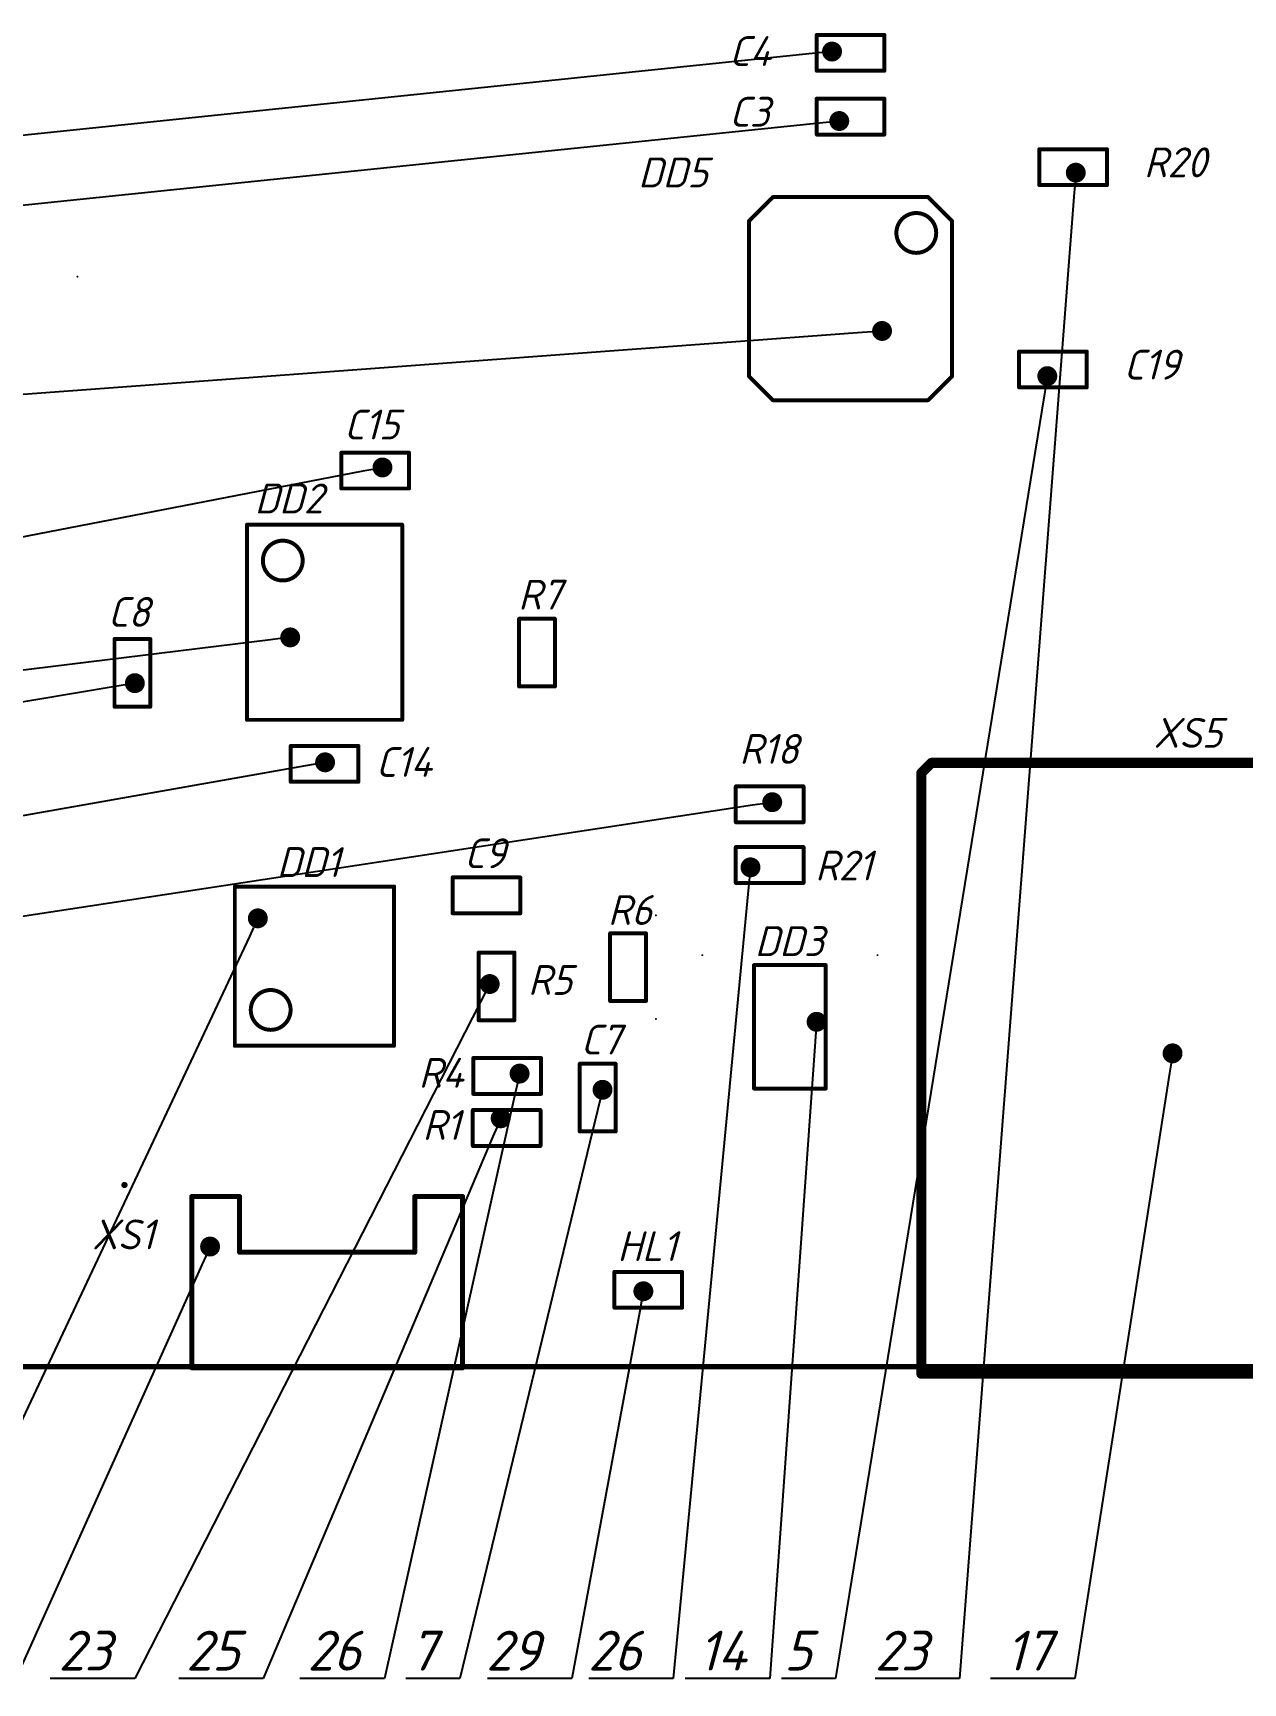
# Paper-space layout 'Layout1' of a CAD drawing. Header units: millimetres. Extents: x 0 to 841, y 0 to 594.
# Drawn here: x 123.9 to 245.4, y 189.2 to 355 of the extents above; entities that cross this region are included whole.
import ezdxf
from ezdxf import colors
from ezdxf.entities.mleader import LeaderData, LeaderLine
from ezdxf.math import Vec2, Vec3

# ---------------------------------------------------------------- set-up
doc = ezdxf.new("R2010")
doc.units = ezdxf.units.MM
doc.layers.get('0').update_dxf_attribs({"lineweight": 50})
for name, color, linetype in [('TopLayer', 1, 'Continuous'), ('TopOverlay', 29, 'Continuous'), ('маркировка', 38, 'Continuous')]:
    doc.layers.add(name, color=color, linetype=linetype)
doc.styles.add('Gost', font='GOST type B.ttf', dxfattribs={"oblique": 15, "height": 6})

# ---------------------------------------------------------------- blocks, each defined once
blk = doc.blocks.new('_Dot')
at = {"color": 0, "linetype": 'ByBlock', "lineweight": -2}
blk.add_line((-0.5, 0), (-1, 0), dxfattribs=at)
at = {"color": 0, "linetype": 'ByBlock', "lineweight": 90, "const_width": 0.5}
blk.add_lwpolyline([(-0.25, 0, 1), (0.25, 0, 1)], format="xyb", close=True, dxfattribs=at)

psp = doc.layouts.get("Layout1")

# ---------------------------------------------------------------- linework, layer by layer
at = {"layer": 'TopLayer', "color": 18, "lineweight": 70}
psp.add_line((347.555, 220.983), (89.555, 220.983), dxfattribs=at)
at = {"layer": 'TopOverlay', "lineweight": 40}
for points, const_width in [([(202.595, 351.167), (202.595, 354.767)], 0.4), ([(202.595, 354.767), (209.395, 354.767)], 0.4), ([(209.395, 351.167), (209.395, 354.767)], 0.4), ([(202.595, 351.167), (209.395, 351.167)], 0.4), ([(202.595, 344.767), (202.595, 348.367)], 0.4), ([(202.595, 348.367), (209.395, 348.367)], 0.4), ([(209.395, 344.767), (209.395, 348.367)], 0.4), ([(202.595, 344.767), (209.395, 344.767)], 0.4), ([(224.947, 339.687), (224.947, 343.287)], 0.4), ([(224.947, 343.287), (231.747, 343.287)], 0.4), ([(231.747, 339.687), (231.747, 343.287)], 0.4), ([(224.947, 339.687), (231.747, 339.687)], 0.4), ([(195.795, 336.079), (198.195, 338.479)], 0.4), ([(198.195, 338.479), (213.795, 338.479)], 0.4), ([(213.795, 338.479), (216.195, 336.079)], 0.4), ([(195.795, 320.479), (195.795, 336.079)], 0.4), ([(216.195, 320.479), (216.195, 336.079)], 0.4), ([(222.915, 319.367), (222.915, 322.967)], 0.4), ([(222.915, 322.967), (229.715, 322.967)], 0.4), ([(229.715, 319.367), (229.715, 322.967)], 0.4), ([(195.795, 320.479), (198.195, 318.079)], 0.4), ([(213.795, 318.079), (216.195, 320.479)], 0.4), ([(198.195, 318.079), (213.795, 318.079)], 0.4), ([(222.915, 319.367), (229.715, 319.367)], 0.4), ([(154.843, 309.207), (154.843, 312.807)], 0.4), ([(154.843, 312.807), (161.643, 312.807)], 0.4), ([(161.643, 309.207), (161.643, 312.807)], 0.4), ([(154.843, 309.207), (161.643, 309.207)], 0.4), ([(145.363, 285.967), (145.363, 305.567)], 0.4), ([(145.363, 305.567), (160.963, 305.567)], 0.4), ([(160.963, 285.967), (160.963, 305.567)], 0.4), ([(172.699, 296.119), (176.299, 296.119)], 0.4), ([(172.699, 289.319), (172.699, 296.119)], 0.4), ([(176.299, 289.319), (176.299, 296.119)], 0.4), ([(132.059, 294.087), (135.659, 294.087)], 0.4), ([(132.059, 287.287), (132.059, 294.087)], 0.4), ([(135.659, 287.287), (135.659, 294.087)], 0.4), ([(172.699, 289.319), (176.299, 289.319)], 0.4), ([(132.059, 287.287), (135.659, 287.287)], 0.4), ([(145.363, 285.967), (160.963, 285.967)], 0.4), ([(149.763, 279.743), (149.763, 283.343)], 0.4), ([(149.763, 283.343), (156.563, 283.343)], 0.4), ([(156.563, 279.743), (156.563, 283.343)], 0.4), ([(213.107, 280.629), (214.123, 281.645)], 1.016), ([(214.123, 281.645), (215.342, 281.645)], 1.016), ([(215.088, 281.645), (272.34, 281.645)], 1.016), ([(213.107, 279.816), (213.107, 280.629)], 1.016), ([(213.107, 278.902), (213.107, 279.816)], 1.016), ([(149.763, 279.743), (156.563, 279.743)], 0.4), ([(194.467, 275.679), (194.467, 279.279)], 0.4), ([(194.467, 279.279), (201.267, 279.279)], 0.4), ([(201.267, 275.679), (201.267, 279.279)], 0.4), ([(213.107, 230.032), (213.107, 278.902)], 1.016), ([(194.467, 275.679), (201.267, 275.679)], 0.4), ([(194.467, 273.183), (201.267, 273.183)], 0.4), ([(194.467, 269.583), (194.467, 273.183)], 0.4), ([(201.267, 269.583), (201.267, 273.183)], 0.4), ([(166.019, 266.535), (166.019, 270.135)], 0.4), ([(166.019, 270.135), (172.819, 270.135)], 0.4), ([(172.819, 266.535), (172.819, 270.135)], 0.4), ([(144.147, 269.223), (160.147, 269.223)], 0.4), ([(144.147, 253.223), (144.147, 269.223)], 0.4), ([(160.147, 253.223), (160.147, 269.223)], 0.4), ([(194.467, 269.583), (201.267, 269.583)], 0.4), ([(166.019, 266.535), (172.819, 266.535)], 0.4), ([(181.843, 264.522), (185.443, 264.522)], 0.4), ([(181.843, 257.722), (181.843, 264.522)], 0.4), ([(185.443, 257.722), (185.443, 264.522)], 0.4), ([(168.635, 262.591), (172.235, 262.591)], 0.4), ([(168.635, 255.791), (168.635, 262.591)], 0.4), ([(172.235, 255.791), (172.235, 262.591)], 0.4), ([(196.299, 248.927), (196.299, 261.327)], 0.4), ([(196.299, 261.327), (203.499, 261.327)], 0.4), ([(203.499, 248.927), (203.499, 261.327)], 0.4), ([(181.843, 257.722), (185.443, 257.722)], 0.4), ([(168.635, 255.791), (172.235, 255.791)], 0.4), ([(144.147, 253.223), (160.147, 253.223)], 0.4), ([(168.101, 248.391), (168.101, 251.991)], 0.4), ([(168.101, 251.991), (174.901, 251.991)], 0.4), ([(174.901, 248.391), (174.901, 251.991)], 0.4), ([(178.795, 251.415), (182.395, 251.415)], 0.4), ([(178.795, 244.615), (178.795, 251.415)], 0.4), ([(182.395, 244.615), (182.395, 251.415)], 0.4), ([(196.299, 248.927), (203.499, 248.927)], 0.4), ([(168.101, 248.391), (174.901, 248.391)], 0.4), ([(168.051, 243.167), (168.051, 246.767)], 0.4), ([(168.051, 246.767), (174.851, 246.767)], 0.4), ([(174.851, 243.167), (174.851, 246.767)], 0.4), ([(178.795, 244.615), (182.395, 244.615)], 0.4), ([(168.051, 243.167), (174.851, 243.167)], 0.4), ([(139.819, 238.079), (144.62, 238.079)], 0.508), ([(139.819, 220.879), (139.819, 238.079)], 0.508), ([(144.62, 232.48), (144.62, 238.079)], 0.508), ([(162.219, 232.48), (162.219, 238.079)], 0.508), ([(162.219, 238.079), (167.019, 238.079)], 0.508), ([(167.019, 220.879), (167.019, 238.079)], 0.508), ([(144.62, 232.48), (162.219, 232.48)], 0.508), ([(182.275, 230.511), (189.075, 230.511)], 0.4), ([(182.275, 226.911), (182.275, 230.511)], 0.4), ([(189.075, 226.911), (189.075, 230.511)], 0.4), ([(213.107, 220.278), (213.107, 230.032)], 1.016), ([(182.275, 226.911), (189.075, 226.911)], 0.4), ([(139.819, 220.879), (167.019, 220.879)], 0.508), ([(213.107, 220.278), (247.448, 220.278)], 1.016)]:
    psp.add_lwpolyline(points, dxfattribs=dict(at, const_width=const_width))
for points, const_width in [([(202.495, 354.767, 1), (202.695, 354.767, 1)], 0.2), ([(202.495, 354.767, 1), (202.695, 354.767, 1)], 0.2), ([(209.295, 354.767, 1), (209.495, 354.767, 1)], 0.2), ([(209.295, 354.767, 1), (209.495, 354.767, 1)], 0.2), ([(202.495, 351.167, 1), (202.695, 351.167, 1)], 0.2), ([(202.495, 351.167, 1), (202.695, 351.167, 1)], 0.2), ([(209.295, 351.167, 1), (209.495, 351.167, 1)], 0.2), ([(209.295, 351.167, 1), (209.495, 351.167, 1)], 0.2), ([(202.495, 348.367, 1), (202.695, 348.367, 1)], 0.2), ([(202.495, 348.367, 1), (202.695, 348.367, 1)], 0.2), ([(209.295, 348.367, 1), (209.495, 348.367, 1)], 0.2), ([(209.295, 348.367, 1), (209.495, 348.367, 1)], 0.2), ([(202.495, 344.767, 1), (202.695, 344.767, 1)], 0.2), ([(202.495, 344.767, 1), (202.695, 344.767, 1)], 0.2), ([(209.295, 344.767, 1), (209.495, 344.767, 1)], 0.2), ([(209.295, 344.767, 1), (209.495, 344.767, 1)], 0.2), ([(224.847, 343.287, 1), (225.047, 343.287, 1)], 0.2), ([(224.847, 343.287, 1), (225.047, 343.287, 1)], 0.2), ([(231.647, 343.287, 1), (231.847, 343.287, 1)], 0.2), ([(231.647, 343.287, 1), (231.847, 343.287, 1)], 0.2), ([(224.847, 339.687, 1), (225.047, 339.687, 1)], 0.2), ([(224.847, 339.687, 1), (225.047, 339.687, 1)], 0.2), ([(231.647, 339.687, 1), (231.847, 339.687, 1)], 0.2), ([(231.647, 339.687, 1), (231.847, 339.687, 1)], 0.2), ([(198.095, 338.479, 1), (198.295, 338.479, 1)], 0.2), ([(198.095, 338.479, 1), (198.295, 338.479, 1)], 0.2), ([(213.695, 338.479, 1), (213.895, 338.479, 1)], 0.2), ([(213.695, 338.479, 1), (213.895, 338.479, 1)], 0.2), ([(214.595, 334.879, 1), (210.595, 334.879, 1)], 0.4), ([(195.695, 336.079, 1), (195.895, 336.079, 1)], 0.2), ([(195.695, 336.079, 1), (195.895, 336.079, 1)], 0.2), ([(210.495, 334.879, 1), (210.695, 334.879, 1)], 0.2), ([(214.495, 334.879, 1), (214.695, 334.879, 1)], 0.2), ([(216.095, 336.079, 1), (216.295, 336.079, 1)], 0.2), ([(216.095, 336.079, 1), (216.295, 336.079, 1)], 0.2), ([(128.289, 330.487, 1), (128.389, 330.487, 1)], 0.1), ([(128.289, 330.487, 1), (128.389, 330.487, 1)], 0.1), ([(222.815, 322.967, 1), (223.015, 322.967, 1)], 0.2), ([(222.815, 322.967, 1), (223.015, 322.967, 1)], 0.2), ([(229.615, 322.967, 1), (229.815, 322.967, 1)], 0.2), ([(229.615, 322.967, 1), (229.815, 322.967, 1)], 0.2), ([(195.695, 320.479, 1), (195.895, 320.479, 1)], 0.2), ([(195.695, 320.479, 1), (195.895, 320.479, 1)], 0.2), ([(216.095, 320.479, 1), (216.295, 320.479, 1)], 0.2), ([(216.095, 320.479, 1), (216.295, 320.479, 1)], 0.2), ([(198.095, 318.079, 1), (198.295, 318.079, 1)], 0.2), ([(198.095, 318.079, 1), (198.295, 318.079, 1)], 0.2), ([(213.695, 318.079, 1), (213.895, 318.079, 1)], 0.2), ([(213.695, 318.079, 1), (213.895, 318.079, 1)], 0.2), ([(222.815, 319.367, 1), (223.015, 319.367, 1)], 0.2), ([(222.815, 319.367, 1), (223.015, 319.367, 1)], 0.2), ([(229.615, 319.367, 1), (229.815, 319.367, 1)], 0.2), ([(229.615, 319.367, 1), (229.815, 319.367, 1)], 0.2), ([(154.743, 312.807, 1), (154.943, 312.807, 1)], 0.2), ([(154.743, 312.807, 1), (154.943, 312.807, 1)], 0.2), ([(161.543, 312.807, 1), (161.743, 312.807, 1)], 0.2), ([(161.543, 312.807, 1), (161.743, 312.807, 1)], 0.2), ([(154.743, 309.207, 1), (154.943, 309.207, 1)], 0.2), ([(154.743, 309.207, 1), (154.943, 309.207, 1)], 0.2), ([(161.543, 309.207, 1), (161.743, 309.207, 1)], 0.2), ([(161.543, 309.207, 1), (161.743, 309.207, 1)], 0.2), ([(145.263, 305.567, 1), (145.463, 305.567, 1)], 0.2), ([(145.263, 305.567, 1), (145.463, 305.567, 1)], 0.2), ([(160.863, 305.567, 1), (161.063, 305.567, 1)], 0.2), ([(160.863, 305.567, 1), (161.063, 305.567, 1)], 0.2), ([(150.963, 301.967, 1), (146.963, 301.967, 1)], 0.4), ([(146.863, 301.967, 1), (147.063, 301.967, 1)], 0.2), ([(150.863, 301.967, 1), (151.063, 301.967, 1)], 0.2), ([(172.599, 296.119, 1), (172.799, 296.119, 1)], 0.2), ([(172.599, 296.119, 1), (172.799, 296.119, 1)], 0.2), ([(176.199, 296.119, 1), (176.399, 296.119, 1)], 0.2), ([(176.199, 296.119, 1), (176.399, 296.119, 1)], 0.2), ([(131.959, 294.087, 1), (132.159, 294.087, 1)], 0.2), ([(131.959, 294.087, 1), (132.159, 294.087, 1)], 0.2), ([(135.559, 294.087, 1), (135.759, 294.087, 1)], 0.2), ([(135.559, 294.087, 1), (135.759, 294.087, 1)], 0.2), ([(172.599, 289.319, 1), (172.799, 289.319, 1)], 0.2), ([(172.599, 289.319, 1), (172.799, 289.319, 1)], 0.2), ([(176.199, 289.319, 1), (176.399, 289.319, 1)], 0.2), ([(176.199, 289.319, 1), (176.399, 289.319, 1)], 0.2), ([(131.959, 287.287, 1), (132.159, 287.287, 1)], 0.2), ([(131.959, 287.287, 1), (132.159, 287.287, 1)], 0.2), ([(135.559, 287.287, 1), (135.759, 287.287, 1)], 0.2), ([(135.559, 287.287, 1), (135.759, 287.287, 1)], 0.2), ([(145.263, 285.967, 1), (145.463, 285.967, 1)], 0.2), ([(145.263, 285.967, 1), (145.463, 285.967, 1)], 0.2), ([(160.863, 285.967, 1), (161.063, 285.967, 1)], 0.2), ([(160.863, 285.967, 1), (161.063, 285.967, 1)], 0.2), ([(149.663, 283.343, 1), (149.863, 283.343, 1)], 0.2), ([(149.663, 283.343, 1), (149.863, 283.343, 1)], 0.2), ([(156.463, 283.343, 1), (156.663, 283.343, 1)], 0.2), ([(156.463, 283.343, 1), (156.663, 283.343, 1)], 0.2), ([(213.869, 281.645, 1), (214.377, 281.645, 1)], 0.508), ([(213.869, 281.645, 1), (214.377, 281.645, 1)], 0.508), ([(215.088, 281.645, 1), (215.596, 281.645, 1)], 0.508), ([(212.853, 280.629, 1), (213.361, 280.629, 1)], 0.508), ([(212.853, 280.629, 1), (213.361, 280.629, 1)], 0.508), ([(212.853, 279.816, 1), (213.361, 279.816, 1)], 0.508), ([(212.853, 279.816, 1), (213.361, 279.816, 1)], 0.508), ([(149.663, 279.743, 1), (149.863, 279.743, 1)], 0.2), ([(149.663, 279.743, 1), (149.863, 279.743, 1)], 0.2), ([(156.463, 279.743, 1), (156.663, 279.743, 1)], 0.2), ([(156.463, 279.743, 1), (156.663, 279.743, 1)], 0.2), ([(194.367, 279.279, 1), (194.567, 279.279, 1)], 0.2), ([(194.367, 279.279, 1), (194.567, 279.279, 1)], 0.2), ([(201.167, 279.279, 1), (201.367, 279.279, 1)], 0.2), ([(201.167, 279.279, 1), (201.367, 279.279, 1)], 0.2), ([(212.853, 278.902, 1), (213.361, 278.902, 1)], 0.508), ([(194.367, 275.679, 1), (194.567, 275.679, 1)], 0.2), ([(194.367, 275.679, 1), (194.567, 275.679, 1)], 0.2), ([(201.167, 275.679, 1), (201.367, 275.679, 1)], 0.2), ([(201.167, 275.679, 1), (201.367, 275.679, 1)], 0.2), ([(194.367, 273.183, 1), (194.567, 273.183, 1)], 0.2), ([(194.367, 273.183, 1), (194.567, 273.183, 1)], 0.2), ([(201.167, 273.183, 1), (201.367, 273.183, 1)], 0.2), ([(201.167, 273.183, 1), (201.367, 273.183, 1)], 0.2), ([(165.919, 270.135, 1), (166.119, 270.135, 1)], 0.2), ([(165.919, 270.135, 1), (166.119, 270.135, 1)], 0.2), ([(172.719, 270.135, 1), (172.919, 270.135, 1)], 0.2), ([(172.719, 270.135, 1), (172.919, 270.135, 1)], 0.2), ([(144.047, 269.223, 1), (144.247, 269.223, 1)], 0.2), ([(144.047, 269.223, 1), (144.247, 269.223, 1)], 0.2), ([(160.047, 269.223, 1), (160.247, 269.223, 1)], 0.2), ([(160.047, 269.223, 1), (160.247, 269.223, 1)], 0.2), ([(194.367, 269.583, 1), (194.567, 269.583, 1)], 0.2), ([(194.367, 269.583, 1), (194.567, 269.583, 1)], 0.2), ([(201.167, 269.583, 1), (201.367, 269.583, 1)], 0.2), ([(201.167, 269.583, 1), (201.367, 269.583, 1)], 0.2), ([(212.853, 269.25, 1), (213.361, 269.25, 1)], 0.508), ([(165.919, 266.535, 1), (166.119, 266.535, 1)], 0.2), ([(165.919, 266.535, 1), (166.119, 266.535, 1)], 0.2), ([(172.719, 266.535, 1), (172.919, 266.535, 1)], 0.2), ([(172.719, 266.535, 1), (172.919, 266.535, 1)], 0.2), ([(186.393, 266.322, 1), (186.493, 266.322, 1)], 0.1), ([(186.393, 266.322, 1), (186.493, 266.322, 1)], 0.1), ([(181.743, 264.522, 1), (181.943, 264.522, 1)], 0.2), ([(181.743, 264.522, 1), (181.943, 264.522, 1)], 0.2), ([(185.343, 264.522, 1), (185.543, 264.522, 1)], 0.2), ([(185.343, 264.522, 1), (185.543, 264.522, 1)], 0.2), ([(168.535, 262.591, 1), (168.735, 262.591, 1)], 0.2), ([(168.535, 262.591, 1), (168.735, 262.591, 1)], 0.2), ([(172.135, 262.591, 1), (172.335, 262.591, 1)], 0.2), ([(172.135, 262.591, 1), (172.335, 262.591, 1)], 0.2), ([(191.049, 262.327, 1), (191.149, 262.327, 1)], 0.1), ([(191.049, 262.327, 1), (191.149, 262.327, 1)], 0.1), ([(208.649, 262.327, 1), (208.749, 262.327, 1)], 0.1), ([(208.649, 262.327, 1), (208.749, 262.327, 1)], 0.1), ([(196.199, 261.327, 1), (196.399, 261.327, 1)], 0.2), ([(196.199, 261.327, 1), (196.399, 261.327, 1)], 0.2), ([(203.399, 261.327, 1), (203.599, 261.327, 1)], 0.2), ([(203.399, 261.327, 1), (203.599, 261.327, 1)], 0.2), ([(149.747, 256.823, 1), (145.747, 256.823, 1)], 0.4), ([(145.647, 256.823, 1), (145.847, 256.823, 1)], 0.2), ([(149.647, 256.823, 1), (149.847, 256.823, 1)], 0.2), ([(181.743, 257.722, 1), (181.943, 257.722, 1)], 0.2), ([(181.743, 257.722, 1), (181.943, 257.722, 1)], 0.2), ([(185.343, 257.722, 1), (185.543, 257.722, 1)], 0.2), ([(185.343, 257.722, 1), (185.543, 257.722, 1)], 0.2), ([(168.535, 255.791, 1), (168.735, 255.791, 1)], 0.2), ([(168.535, 255.791, 1), (168.735, 255.791, 1)], 0.2), ([(172.135, 255.791, 1), (172.335, 255.791, 1)], 0.2), ([(172.135, 255.791, 1), (172.335, 255.791, 1)], 0.2), ([(186.393, 255.922, 1), (186.493, 255.922, 1)], 0.1), ([(186.393, 255.922, 1), (186.493, 255.922, 1)], 0.1), ([(144.047, 253.223, 1), (144.247, 253.223, 1)], 0.2), ([(144.047, 253.223, 1), (144.247, 253.223, 1)], 0.2), ([(160.047, 253.223, 1), (160.247, 253.223, 1)], 0.2), ([(160.047, 253.223, 1), (160.247, 253.223, 1)], 0.2), ([(168.001, 251.991, 1), (168.201, 251.991, 1)], 0.2), ([(168.001, 251.991, 1), (168.201, 251.991, 1)], 0.2), ([(174.801, 251.991, 1), (175.001, 251.991, 1)], 0.2), ([(174.801, 251.991, 1), (175.001, 251.991, 1)], 0.2), ([(178.695, 251.415, 1), (178.895, 251.415, 1)], 0.2), ([(178.695, 251.415, 1), (178.895, 251.415, 1)], 0.2), ([(182.295, 251.415, 1), (182.495, 251.415, 1)], 0.2), ([(182.295, 251.415, 1), (182.495, 251.415, 1)], 0.2), ([(196.199, 248.927, 1), (196.399, 248.927, 1)], 0.2), ([(196.199, 248.927, 1), (196.399, 248.927, 1)], 0.2), ([(203.399, 248.927, 1), (203.599, 248.927, 1)], 0.2), ([(203.399, 248.927, 1), (203.599, 248.927, 1)], 0.2), ([(168.001, 248.391, 1), (168.201, 248.391, 1)], 0.2), ([(168.001, 248.391, 1), (168.201, 248.391, 1)], 0.2), ([(174.801, 248.391, 1), (175.001, 248.391, 1)], 0.2), ([(174.801, 248.391, 1), (175.001, 248.391, 1)], 0.2), ([(167.951, 246.767, 1), (168.151, 246.767, 1)], 0.2), ([(167.951, 246.767, 1), (168.151, 246.767, 1)], 0.2), ([(174.751, 246.767, 1), (174.951, 246.767, 1)], 0.2), ([(174.751, 246.767, 1), (174.951, 246.767, 1)], 0.2), ([(178.695, 244.615, 1), (178.895, 244.615, 1)], 0.2), ([(178.695, 244.615, 1), (178.895, 244.615, 1)], 0.2), ([(182.295, 244.615, 1), (182.495, 244.615, 1)], 0.2), ([(182.295, 244.615, 1), (182.495, 244.615, 1)], 0.2), ([(167.951, 243.167, 1), (168.151, 243.167, 1)], 0.2), ([(167.951, 243.167, 1), (168.151, 243.167, 1)], 0.2), ([(174.751, 243.167, 1), (174.951, 243.167, 1)], 0.2), ([(174.751, 243.167, 1), (174.951, 243.167, 1)], 0.2), ([(212.853, 242.732, 1), (213.361, 242.732, 1)], 0.508), ([(139.692, 238.079, 1), (139.946, 238.079, 1)], 0.254), ([(139.692, 238.079, 1), (139.946, 238.079, 1)], 0.254), ([(144.493, 238.079, 1), (144.747, 238.079, 1)], 0.254), ([(144.493, 238.079, 1), (144.747, 238.079, 1)], 0.254), ([(162.092, 238.079, 1), (162.346, 238.079, 1)], 0.254), ([(162.092, 238.079, 1), (162.346, 238.079, 1)], 0.254), ([(166.892, 238.079, 1), (167.146, 238.079, 1)], 0.254), ([(166.892, 238.079, 1), (167.146, 238.079, 1)], 0.254), ([(144.493, 232.48, 1), (144.747, 232.48, 1)], 0.254), ([(144.493, 232.48, 1), (144.747, 232.48, 1)], 0.254), ([(162.092, 232.48, 1), (162.346, 232.48, 1)], 0.254), ([(162.092, 232.48, 1), (162.346, 232.48, 1)], 0.254), ([(182.175, 230.511, 1), (182.375, 230.511, 1)], 0.2), ([(182.175, 230.511, 1), (182.375, 230.511, 1)], 0.2), ([(188.975, 230.511, 1), (189.175, 230.511, 1)], 0.2), ([(188.975, 230.511, 1), (189.175, 230.511, 1)], 0.2), ([(212.853, 230.032, 1), (213.361, 230.032, 1)], 0.508), ([(182.175, 226.911, 1), (182.375, 226.911, 1)], 0.2), ([(182.175, 226.911, 1), (182.375, 226.911, 1)], 0.2), ([(188.975, 226.911, 1), (189.175, 226.911, 1)], 0.2), ([(188.975, 226.911, 1), (189.175, 226.911, 1)], 0.2), ([(139.692, 220.879, 1), (139.946, 220.879, 1)], 0.254), ([(139.692, 220.879, 1), (139.946, 220.879, 1)], 0.254), ([(139.692, 220.879, 1), (139.946, 220.879, 1)], 0.254), ([(166.892, 220.879, 1), (167.146, 220.879, 1)], 0.254), ([(166.892, 220.879, 1), (167.146, 220.879, 1)], 0.254), ([(166.892, 220.879, 1), (167.146, 220.879, 1)], 0.254), ([(212.853, 220.278, 1), (213.361, 220.278, 1)], 0.508), ([(212.853, 220.278, 1), (213.361, 220.278, 1)], 0.508)]:
    psp.add_lwpolyline(points, format="xyb", close=True, dxfattribs=dict(at, const_width=const_width))
at = {"layer": 'маркировка', "lineweight": 40, "const_width": 0.314}
psp.add_lwpolyline([(132.9, 239.24, 1), (133.215, 239.24, 1)], format="xyb", close=True, dxfattribs=at)
psp.add_lwpolyline([(132.9, 239.24, 1), (133.215, 239.24, 1)], format="xyb", close=True, dxfattribs=at)

# ---------------------------------------------------------------- texts
at = {"layer": 'TopOverlay', "lineweight": 40, "style": 'Gost', "oblique": 15}
for s, p in [('C4', (193.803, 351.647)), ('C3', (193.803, 345.551)), ('R20', (235.459, 340.471)), ('DD5', (184.659, 339.455)), ('C19', (233.427, 320.151)), ('C15', (155.111, 314.131)), ('DD2', (146.136, 306.703)), ('R7', (172.607, 297.044)), ('C8', (131.39, 295.307)), ('XS5', (236.417, 283.162)), ('R18', (194.819, 281.543)), ('C14', (158.304, 280.234)), ('C9', (167.179, 271.061)), ('DD1', (148.363, 270.179)), ('R21', (202.437, 269.832)), ('R6', (181.609, 265.364)), ('DD3', (196.372, 262.237)), ('R5', (173.591, 258.337)), ('C7', (178.887, 252.349)), ('R4', (162.608, 249.007)), ('R1', (163, 243.768)), ('XS1', (129.795, 232.775)), ('HL1', (182.568, 231.598))]:
    psp.add_text(s, height=3, dxfattribs=at).set_placement(p)

# ---------------------------------------------------------------- leaders
at = {"color": 1, "lineweight": 20}
ml = psp.add_multileader_mtext('Standard', dxfattribs=at)
ml.set_content('5', color=1, style='Gost')
ml.set_leader_properties()
ml.set_arrow_properties(name='DOT')
ml.build(insert=Vec2(0, 0))
ml.multileader.update_dxf_attribs({"text_right_attachment_type": 6, "dogleg_length": 0.36, "arrow_head_size": 2})
ctx = ml.context
ctx.base_point, ctx.arrow_head_size, ctx.plane_origin = Vec3(40.988, 339.746), 2, Vec3(204.134, 353.102)
ctx.right_attachment, ctx.text_align_type = 6, 2
notes = []
notes.append((ctx, [(0, (1, 1, 0), (48.39, 336.946), (-1, 0), 0.36, [(0, [(204.134, 353.102)], 0, [])])]))
ctx.mtext.insert, ctx.mtext.alignment, ctx.mtext.flow_direction = Vec3(46.03, 341.746), 3, 5
ml = psp.add_multileader_mtext('Standard', dxfattribs=at)
ml.set_content('8', color=1, style='Gost')
ml.set_leader_properties()
ml.set_arrow_properties(name='DOT')
ml.build(insert=Vec2(0, 0))
ml.multileader.update_dxf_attribs({"text_right_attachment_type": 6, "dogleg_length": 0.36, "arrow_head_size": 2})
ctx = ml.context
ctx.base_point, ctx.arrow_head_size, ctx.plane_origin = Vec3(40.988, 332.767), 2, Vec3(204.857, 346.123)
ctx.right_attachment, ctx.text_align_type = 6, 2
notes.append((ctx, [(0, (1, 1, 0), (48.788, 329.967), (-1, 0), 0.36, [(0, [(204.857, 346.123)], 0, [])])]))
ctx.mtext.insert, ctx.mtext.alignment, ctx.mtext.flow_direction = Vec3(46.428, 334.767), 3, 5
ml = psp.add_multileader_mtext('Standard', dxfattribs=at)
ml.set_content('23', color=1, style='Gost')
ml.set_leader_properties()
ml.set_arrow_properties(name='DOT')
ml.build(insert=Vec2(0, 0))
ml.multileader.update_dxf_attribs({"text_right_attachment_type": 6, "dogleg_length": 0.36, "arrow_head_size": 2})
ctx = ml.context
ctx.base_point, ctx.arrow_head_size, ctx.plane_origin = Vec3(205.911, 192.459), 2, Vec3(228.614, 340.936)
ctx.right_attachment, ctx.text_align_type = 6, 2
notes.append((ctx, [(0, (1, 1, 0), (216.937, 189.659), (-1, 0), 0.36, [(0, [(228.614, 340.936)], 0, [])])]))
ctx.mtext.insert, ctx.mtext.alignment, ctx.mtext.flow_direction = Vec3(213.721, 194.459), 3, 5
ml = psp.add_multileader_mtext('Standard', dxfattribs=at)
ml.set_content('10', color=1, style='Gost')
ml.set_leader_properties()
ml.set_arrow_properties(name='DOT')
ml.build(insert=Vec2(0, 0))
ml.multileader.update_dxf_attribs({"text_right_attachment_type": 6, "dogleg_length": 0.36, "arrow_head_size": 2})
ctx = ml.context
ctx.base_point, ctx.arrow_head_size, ctx.plane_origin = Vec3(40.988, 316.07), 2, Vec3(209.157, 325.032)
ctx.right_attachment, ctx.text_align_type = 6, 2
notes.append((ctx, [(0, (1, 1, 0), (50.377, 313.27), (-1, 0), 0.36, [(0, [(209.157, 325.032)], 0, [])])]))
ctx.mtext.insert, ctx.mtext.alignment, ctx.mtext.flow_direction = Vec3(48.017, 318.07), 3, 5
ml = psp.add_multileader_mtext('Standard', dxfattribs=at)
ml.set_content('5', color=1, style='Gost')
ml.set_leader_properties()
ml.set_arrow_properties(name='DOT')
ml.build(insert=Vec2(0, 0))
ml.multileader.update_dxf_attribs({"text_right_attachment_type": 6, "dogleg_length": 0.36, "arrow_head_size": 2})
ctx = ml.context
ctx.base_point, ctx.arrow_head_size, ctx.plane_origin = Vec3(197.064, 192.459), 2, Vec3(225.755, 320.497)
ctx.right_attachment, ctx.text_align_type = 6, 2
notes.append((ctx, [(0, (1, 1, 0), (204.466, 189.659), (-1, 0), 0.36, [(0, [(225.755, 320.497)], 0, [])])]))
ctx.mtext.insert, ctx.mtext.alignment, ctx.mtext.flow_direction = Vec3(202.106, 194.459), 3, 5
ml = psp.add_multileader_mtext('Standard', dxfattribs=at)
ml.set_content('6', color=1, style='Gost')
ml.set_leader_properties()
ml.set_arrow_properties(name='DOT')
ml.build(insert=Vec2(0, 0))
ml.multileader.update_dxf_attribs({"text_right_attachment_type": 6, "dogleg_length": 0.36, "arrow_head_size": 2})
ctx = ml.context
ctx.base_point, ctx.arrow_head_size, ctx.plane_origin = Vec3(40.988, 292.75), 2, Vec3(158.975, 311.321)
ctx.right_attachment, ctx.text_align_type = 6, 2
notes.append((ctx, [(0, (1, 1, 0), (48.39, 289.95), (-1, 0), 0.36, [(0, [(158.975, 311.321)], 0, [])])]))
ctx.mtext.insert, ctx.mtext.alignment, ctx.mtext.flow_direction = Vec3(46.03, 294.75), 3, 5
ml = psp.add_multileader_mtext('Standard', dxfattribs=at)
ml.set_content('11', color=1, style='Gost')
ml.set_leader_properties()
ml.set_arrow_properties(name='DOT')
ml.build(insert=Vec2(0, 0))
ml.multileader.update_dxf_attribs({"text_right_attachment_type": 6, "dogleg_length": 0.36, "arrow_head_size": 2})
ctx = ml.context
ctx.base_point, ctx.arrow_head_size, ctx.plane_origin = Vec3(41.225, 284.745), 2, Vec3(149.709, 294.248)
ctx.right_attachment, ctx.text_align_type = 6, 2
notes.append((ctx, [(0, (1, 1, 0), (49.585, 281.945), (-1, 0), 0.36, [(0, [(149.709, 294.248)], 0, [])])]))
ctx.mtext.insert, ctx.mtext.alignment, ctx.mtext.flow_direction = Vec3(47.462, 286.745), 3, 5
ml = psp.add_multileader_mtext('Standard', dxfattribs=at)
ml.set_content('7', color=1, style='Gost')
ml.set_leader_properties()
ml.set_arrow_properties(name='DOT')
ml.build(insert=Vec2(0, 0))
ml.multileader.update_dxf_attribs({"text_right_attachment_type": 6, "dogleg_length": 0.36, "arrow_head_size": 2})
ctx = ml.context
ctx.base_point, ctx.arrow_head_size, ctx.plane_origin = Vec3(40.988, 277.951), 2, Vec3(93.876, 285.108)
ctx.right_attachment, ctx.text_align_type = 6, 2
notes.append((ctx, [(0, (1, 1, 0), (48.392, 275.151), (-1, 0), 0.36, [(0, [(134.104, 289.654)], 0, [])])]))
ctx.mtext.insert, ctx.mtext.alignment, ctx.mtext.flow_direction = Vec3(46.032, 279.951), 3, 5
ml = psp.add_multileader_mtext('Standard', dxfattribs=at)
ml.set_content('3', color=1, style='Gost')
ml.set_leader_properties()
ml.set_arrow_properties(name='DOT')
ml.build(insert=Vec2(0, 0))
ml.multileader.update_dxf_attribs({"text_right_attachment_type": 6, "dogleg_length": 0.36, "arrow_head_size": 2})
ctx = ml.context
ctx.base_point, ctx.arrow_head_size, ctx.plane_origin = Vec3(40.988, 265.935), 2, Vec3(153.211, 281.699)
ctx.right_attachment, ctx.text_align_type = 6, 2
notes.append((ctx, [(0, (1, 1, 0), (48.388, 263.135), (-1, 0), 0.36, [(0, [(153.211, 281.699)], 0, [])])]))
ctx.mtext.insert, ctx.mtext.alignment, ctx.mtext.flow_direction = Vec3(46.028, 267.935), 3, 5
ml = psp.add_multileader_mtext('Standard', dxfattribs=at)
ml.set_content('28', color=1, style='Gost')
ml.set_leader_properties()
ml.set_arrow_properties(name='DOT')
ml.build(insert=Vec2(0, 0))
ml.multileader.update_dxf_attribs({"text_right_attachment_type": 6, "dogleg_length": 0.36, "arrow_head_size": 2})
ctx = ml.context
ctx.base_point, ctx.arrow_head_size, ctx.plane_origin = Vec3(40.988, 258.146), 2, Vec3(198.125, 277.693)
ctx.right_attachment, ctx.text_align_type = 6, 2
notes.append((ctx, [(1, (1, 1, 0), (51.578, 255.346), (-1, 0), 0.36, [(0, [(198.125, 277.693)], 0, [])])]))
ctx.mtext.insert, ctx.mtext.alignment, ctx.mtext.flow_direction = Vec3(49.218, 260.146), 3, 5
ml = psp.add_multileader_mtext('Standard', dxfattribs=at)
ml.set_content('26', color=1, style='Gost')
ml.set_leader_properties()
ml.set_arrow_properties(name='DOT')
ml.build(insert=Vec2(0, 0))
ml.multileader.update_dxf_attribs({"text_right_attachment_type": 6, "dogleg_length": 0.36, "arrow_head_size": 2})
ctx = ml.context
ctx.base_point, ctx.arrow_head_size, ctx.plane_origin = Vec3(177.162, 192.459), 2, Vec3(195.942, 271.15)
ctx.right_attachment, ctx.text_align_type = 6, 2
notes.append((ctx, [(0, (1, 1, 0), (188.189, 189.659), (-1, 0), 0.36, [(0, [(195.942, 271.15)], 0, [])])]))
ctx.mtext.insert, ctx.mtext.alignment, ctx.mtext.flow_direction = Vec3(184.993, 194.459), 3, 5
ml = psp.add_multileader_mtext('Standard', dxfattribs=at)
ml.set_content('11', color=1, style='Gost')
ml.set_leader_properties()
ml.set_arrow_properties(name='DOT')
ml.build(insert=Vec2(0, 0))
ml.multileader.update_dxf_attribs({"text_right_attachment_type": 6, "dogleg_length": 0.36, "arrow_head_size": 2})
ctx = ml.context
ctx.base_point, ctx.arrow_head_size, ctx.plane_origin = Vec3(101.931, 192.459), 2, Vec3(153.641, 260.375)
ctx.right_attachment, ctx.text_align_type = 6, 2
notes.append((ctx, [(0, (1, 1, 0), (110.528, 189.659), (-1, 0), 0.36, [(0, [(146.458, 266.027)], 0, [])])]))
ctx.mtext.insert, ctx.mtext.alignment, ctx.mtext.flow_direction = Vec3(108.168, 194.459), 3, 5
ml = psp.add_multileader_mtext('Standard', dxfattribs=at)
ml.set_content('23', color=1, style='Gost')
ml.set_leader_properties()
ml.set_arrow_properties(name='DOT')
ml.build(insert=Vec2(0, 0))
ml.multileader.update_dxf_attribs({"text_right_attachment_type": 6, "dogleg_length": 0.36, "arrow_head_size": 2})
ctx = ml.context
ctx.base_point, ctx.arrow_head_size, ctx.plane_origin = Vec3(123.915, 192.459), 2, Vec3(169.747, 259.427)
ctx.right_attachment, ctx.text_align_type = 6, 2
notes.append((ctx, [(0, (1, 1, 0), (134.086, 189.659), (-1, 0), 0.36, [(0, [(169.747, 259.427)], 0, [])])]))
ctx.mtext.insert, ctx.mtext.alignment, ctx.mtext.flow_direction = Vec3(131.726, 194.459), 3, 5
ml = psp.add_multileader_mtext('Standard', dxfattribs=at)
ml.set_content('14', color=1, style='Gost')
ml.set_leader_properties()
ml.set_arrow_properties(name='DOT')
ml.build(insert=Vec2(0, 0))
ml.multileader.update_dxf_attribs({"text_right_attachment_type": 6, "dogleg_length": 0.36, "arrow_head_size": 2})
ctx = ml.context
ctx.base_point, ctx.arrow_head_size, ctx.plane_origin = Vec3(188.086, 192.459), 2, Vec3(202.581, 255.632)
ctx.right_attachment, ctx.text_align_type = 6, 2
notes.append((ctx, [(0, (1, 1, 0), (197.872, 189.659), (-1, 0), 0.36, [(0, [(202.581, 255.632)], 0, [])])]))
ctx.mtext.insert, ctx.mtext.alignment, ctx.mtext.flow_direction = Vec3(195.512, 194.459), 3, 5
ml = psp.add_multileader_mtext('Standard', dxfattribs=at)
ml.set_content('17', color=1, style='Gost')
ml.set_leader_properties()
ml.set_arrow_properties(name='DOT')
ml.build(insert=Vec2(0, 0))
ml.multileader.update_dxf_attribs({"text_right_attachment_type": 6, "dogleg_length": 0.36, "arrow_head_size": 2})
ctx = ml.context
ctx.base_point, ctx.arrow_head_size, ctx.plane_origin = Vec3(219.141, 192.459), 2, Vec3(238.335, 252.462)
ctx.right_attachment, ctx.text_align_type = 6, 2
notes.append((ctx, [(0, (1, 1, 0), (228.533, 189.659), (-1, 0), 0.36, [(0, [(238.335, 252.462)], 0, [])])]))
ctx.mtext.insert, ctx.mtext.alignment, ctx.mtext.flow_direction = Vec3(226.173, 194.459), 3, 5
ml = psp.add_multileader_mtext('Standard', dxfattribs=at)
ml.set_content('26', color=1, style='Gost')
ml.set_leader_properties()
ml.set_arrow_properties(name='DOT')
ml.build(insert=Vec2(0, 0))
ml.multileader.update_dxf_attribs({"text_right_attachment_type": 6, "dogleg_length": 0.36, "arrow_head_size": 2})
ctx = ml.context
ctx.base_point, ctx.arrow_head_size, ctx.plane_origin = Vec3(148.974, 192.459), 2, Vec3(172.749, 250.43)
ctx.right_attachment, ctx.text_align_type = 6, 2
notes.append((ctx, [(1, (1, 1, 0), (159.164, 189.659), (-1, 0), 0.36, [(0, [(172.749, 250.43)], 0, [])])]))
ctx.mtext.insert, ctx.mtext.alignment, ctx.mtext.flow_direction = Vec3(156.804, 194.459), 3, 5
ml = psp.add_multileader_mtext('Standard', dxfattribs=at)
ml.set_content('7', color=1, style='Gost')
ml.set_leader_properties()
ml.set_arrow_properties(name='DOT')
ml.build(insert=Vec2(0, 0))
ml.multileader.update_dxf_attribs({"text_right_attachment_type": 6, "dogleg_length": 0.36, "arrow_head_size": 2})
ctx = ml.context
ctx.base_point, ctx.arrow_head_size, ctx.plane_origin = Vec3(159.33, 192.459), 2, Vec3(181.081, 248.803)
ctx.right_attachment, ctx.text_align_type = 6, 2
notes.append((ctx, [(0, (1, 1, 0), (166.734, 189.659), (-1, 0), 0.36, [(0, [(181.081, 248.803)], 0, [])])]))
ctx.mtext.insert, ctx.mtext.alignment, ctx.mtext.flow_direction = Vec3(164.374, 194.459), 3, 5
ml = psp.add_multileader_mtext('Standard', dxfattribs=at)
ml.set_content('25', color=1, style='Gost')
ml.set_leader_properties()
ml.set_arrow_properties(name='DOT')
ml.build(insert=Vec2(0, 0))
ml.multileader.update_dxf_attribs({"text_right_attachment_type": 6, "dogleg_length": 0.36, "arrow_head_size": 2})
ctx = ml.context
ctx.base_point, ctx.arrow_head_size, ctx.plane_origin = Vec3(136.804, 192.459), 2, Vec3(171.938, 244.431)
ctx.right_attachment, ctx.text_align_type = 6, 2
notes.append((ctx, [(0, (1, 1, 0), (146.995, 189.659), (-1, 0), 0.36, [(0, [(170.85, 245.937)], 0, [])])]))
ctx.mtext.insert, ctx.mtext.alignment, ctx.mtext.flow_direction = Vec3(144.635, 194.459), 3, 5
ml = psp.add_multileader_mtext('Standard', dxfattribs=at)
ml.set_content('21', color=1, style='Gost')
ml.set_leader_properties()
ml.set_arrow_properties(name='DOT')
ml.build(insert=Vec2(0, 0))
ml.multileader.update_dxf_attribs({"text_right_attachment_type": 6, "dogleg_length": 0.36, "arrow_head_size": 2})
ctx = ml.context
ctx.base_point, ctx.arrow_head_size, ctx.plane_origin = Vec3(112.755, 192.459), 2, Vec3(159.825, 228.376)
ctx.right_attachment, ctx.text_align_type = 6, 2
notes.append((ctx, [(1, (1, 1, 0), (122.161, 189.659), (-1, 0), 0.36, [(0, [(141.662, 233.054)], 0, [])])]))
ctx.mtext.insert, ctx.mtext.alignment, ctx.mtext.flow_direction = Vec3(119.801, 194.459), 3, 5
ml = psp.add_multileader_mtext('Standard', dxfattribs=at)
ml.set_content('29', color=1, style='Gost')
ml.set_leader_properties()
ml.set_arrow_properties(name='DOT')
ml.build(insert=Vec2(0, 0))
ml.multileader.update_dxf_attribs({"text_right_attachment_type": 6, "dogleg_length": 0.36, "arrow_head_size": 2})
ctx = ml.context
ctx.base_point, ctx.arrow_head_size, ctx.plane_origin = Vec3(166.964, 192.459), 2, Vec3(185.182, 228.562)
ctx.right_attachment, ctx.text_align_type = 6, 2
notes.append((ctx, [(0, (1, 1, 0), (177.99, 189.659), (-1, 0), 0.36, [(0, [(185.182, 228.562)], 0, [])])]))
ctx.mtext.insert, ctx.mtext.alignment, ctx.mtext.flow_direction = Vec3(174.794, 194.459), 3, 5
for ctx, leaders in notes:
    for number, flags, end, landing, length, lines in leaders:
        leader = LeaderData()
        leader.index, (leader.has_last_leader_line, leader.has_dogleg_vector, leader.attachment_direction) = number, flags
        leader.last_leader_point, leader.dogleg_vector, leader.dogleg_length = Vec3(end), Vec3(landing), length
        for number, points, colour, breaks in lines:
            line = LeaderLine()
            line.index, line.vertices, line.color, line.breaks = number, Vec3.list(points), colors.encode_raw_color(colour), breaks
            leader.lines.append(line)
        ctx.leaders.append(leader)

doc.saveas('drawing.dxf')
